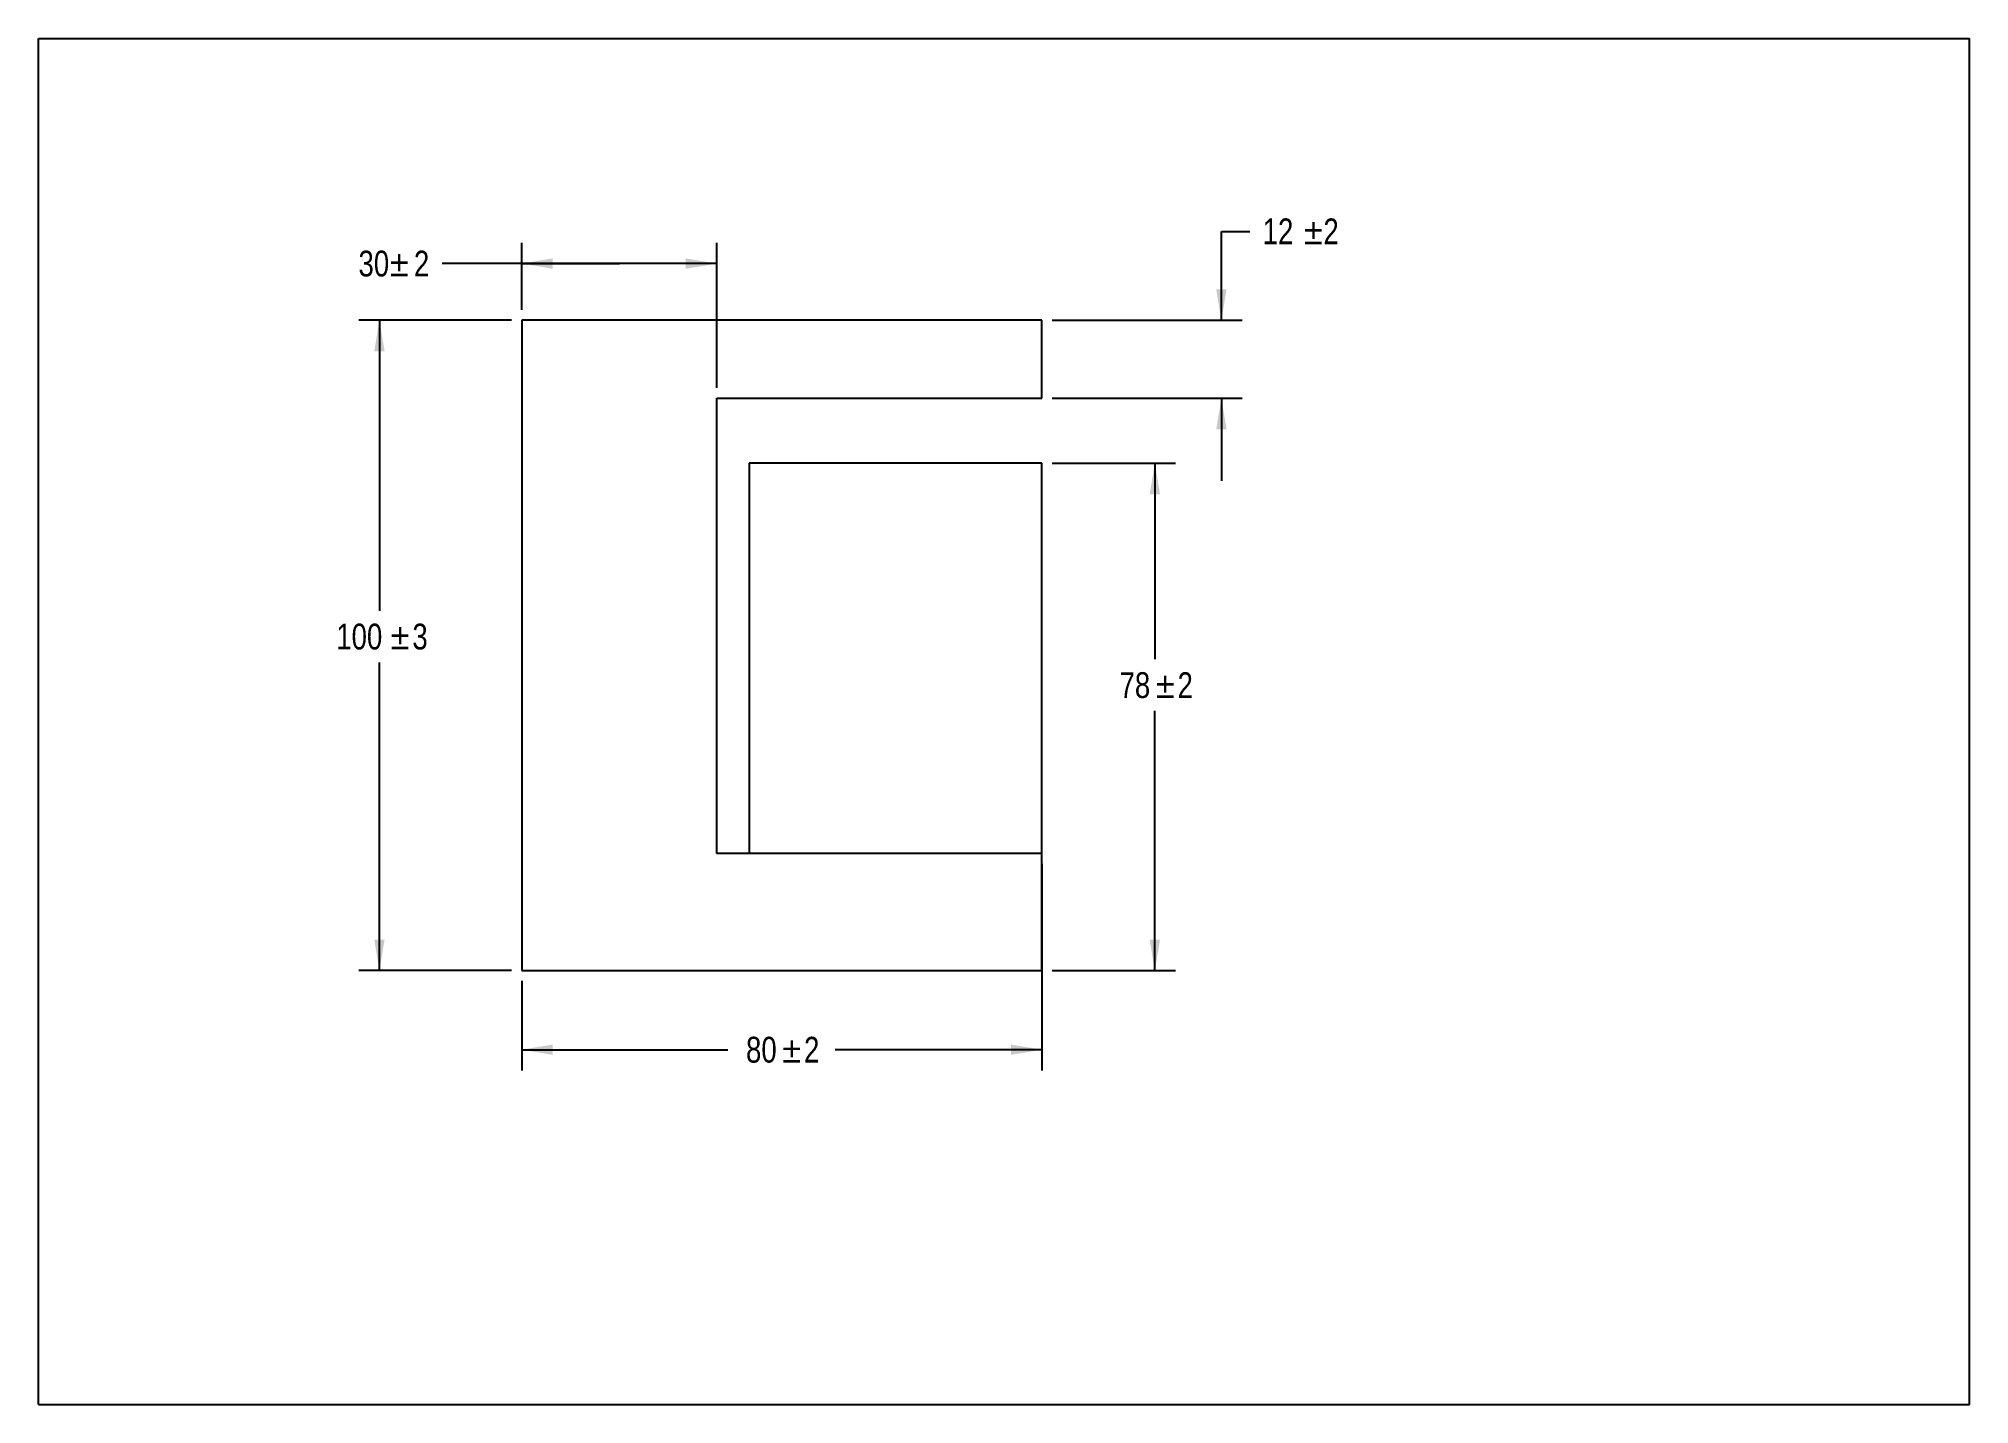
# Model space of a CAD drawing. Header units: inches. Extents: x 0 to 11.7, y 0 to 8.3.
import ezdxf
from ezdxf.enums import TextEntityAlignment as Align

# ---------------------------------------------------------------- set-up
doc = ezdxf.new("R2010")
doc.units = ezdxf.units.IN
doc.header["$LTSCALE"] = 0.64311
doc.header["$MEASUREMENT"] = 0
doc.layers.get('0').update_dxf_attribs({"linetype": 'CONTINUOUS'})
doc.styles.get("Standard").update_dxf_attribs({"font": 'txt', "width": 0.8})
doc.styles.add('TEXTSTYLE_2', font='symbol_asme.ttf')
doc.dimstyles.new('DIMSTYLE_1', dxfattribs={"dimtxt": 0.15625, "dimasz": 0.1875, "dimexe": 0.125, "dimexo": 0.0625, "dimgap": 0.078125, "dimtad": 0, "dimtih": 1, "dimtoh": 1, "dimzin": 4, "dimdsep": 46, "dimtxsty": 'STANDARD', "dimblk": '_FILLED', "dimblk1": '_FILLED', "dimblk2": '_FILLED', "dimcen": 0, "dimazin": 1, "dimtol": 1, "dimtp": 3, "dimtm": 3, "dimtfac": 1, "dimtofl": 0, "dimtmove": 0, "dimatfit": 3, "dimldrblk": '_FILLED', "dimfxl": 1, "dimtolj": 1, "dimtzin": 4, "dimarcsym": 0})
doc.dimstyles.new('DIMSTYLE_2', dxfattribs={"dimtxt": 0.15625, "dimasz": 0.1875, "dimexe": 0.125, "dimexo": 0.0625, "dimgap": 0.078125, "dimtad": 0, "dimtih": 1, "dimtoh": 1, "dimzin": 4, "dimdsep": 46, "dimtxsty": 'STANDARD', "dimblk": '_FILLED', "dimblk1": '_FILLED', "dimblk2": '_FILLED', "dimcen": 0, "dimazin": 1, "dimtol": 1, "dimtp": 2, "dimtm": 2, "dimtfac": 1, "dimtofl": 0, "dimtmove": 0, "dimatfit": 3, "dimldrblk": '_FILLED', "dimfxl": 1, "dimtolj": 1, "dimtzin": 4, "dimarcsym": 0})

# ---------------------------------------------------------------- blocks, each defined once
blk = doc.blocks.new('_FILLED')
at = {"color": 0, "linetype": 'BYBLOCK'}
blk.add_solid([(0, 0), (-1, 0.167), (-1, -0.167)], dxfattribs=at)
blk = doc.blocks.new('*D0')
at = {"color": 2, "linetype": 'CONTINUOUS'}
for p, q in [((2.864, 6.563), (1.939, 6.563)), ((2.064, 6.563), (2.064, 4.804)), ((2.064, 2.626), (2.064, 4.492)), ((2.864, 2.626), (1.939, 2.626))]:
    blk.add_line(p, q, dxfattribs=at)
at = {"color": 2, "linetype": 'CONTINUOUS', "xscale": 0.1875, "yscale": 0.1875, "zscale": 0.1875}
for p, rotation in [((2.064, 6.563), 90), ((2.064, 2.626), 270)]:
    blk.add_blockref('_FILLED', p, dxfattribs=dict(at, rotation=rotation))
at = {"color": 2, "linetype": 'CONTINUOUS', "width": 0.8}
for s, height, p in [('100', 0.1562, (1.942, 4.57)), ('3', 0.156, (2.31, 4.57))]:
    blk.add_text(s, height=height, dxfattribs=at).set_placement(p, align=Align.CENTER)
at = {"color": 2, "linetype": 'CONTINUOUS', "style": 'TEXTSTYLE_2'}
blk.add_text('±', height=0.156, dxfattribs=at).set_placement((2.189, 4.57), align=Align.CENTER)
blk = doc.blocks.new('*D1')
at = {"color": 2, "linetype": 'CONTINUOUS'}
for p, q in [((6.138, 5.697), (6.885, 5.697)), ((6.76, 5.697), (6.76, 4.511)), ((6.76, 2.626), (6.76, 4.198)), ((6.138, 2.626), (6.885, 2.626))]:
    blk.add_line(p, q, dxfattribs=at)
at = {"color": 2, "linetype": 'CONTINUOUS', "xscale": 0.1875, "yscale": 0.1875, "zscale": 0.1875}
for p, rotation in [((6.76, 5.697), 90), ((6.76, 2.626), 270)]:
    blk.add_blockref('_FILLED', p, dxfattribs=dict(at, rotation=rotation))
at = {"color": 2, "linetype": 'CONTINUOUS', "width": 0.8}
for s, height, p in [('78', 0.1562, (6.639, 4.276)), ('2', 0.156, (6.944, 4.276))]:
    blk.add_text(s, height=height, dxfattribs=at).set_placement(p, align=Align.CENTER)
at = {"color": 2, "linetype": 'CONTINUOUS', "style": 'TEXTSTYLE_2'}
blk.add_text('±', height=0.156, dxfattribs=at).set_placement((6.823, 4.276), align=Align.CENTER)
blk = doc.blocks.new('*D2')
at = {"color": 2, "linetype": 'CONTINUOUS'}
for p, q in [((6.076, 3.272), (6.076, 2.022)), ((2.926, 2.564), (2.926, 2.022)), ((2.926, 2.147), (4.174, 2.147)), ((6.076, 2.147), (4.823, 2.147))]:
    blk.add_line(p, q, dxfattribs=at)
at = {"color": 2, "linetype": 'CONTINUOUS', "xscale": 0.1875, "yscale": 0.1875, "zscale": 0.1875, "rotation": 180}
blk.add_blockref('_FILLED', (2.926, 2.147), dxfattribs=at)
at = {"color": 2, "linetype": 'CONTINUOUS', "xscale": 0.1875, "yscale": 0.1875, "zscale": 0.1875}
blk.add_blockref('_FILLED', (6.076, 2.147), dxfattribs=at)
at = {"color": 2, "linetype": 'CONTINUOUS', "width": 0.8}
for s, height, p in [('80', 0.1562, (4.377, 2.069)), ('2', 0.156, (4.682, 2.069))]:
    blk.add_text(s, height=height, dxfattribs=at).set_placement(p, align=Align.CENTER)
at = {"color": 2, "linetype": 'CONTINUOUS', "style": 'TEXTSTYLE_2'}
blk.add_text('±', height=0.156, dxfattribs=at).set_placement((4.561, 2.069), align=Align.CENTER)
blk = doc.blocks.new('*D3')
at = {"color": 2, "linetype": 'CONTINUOUS'}
for p, q in [((2.926, 6.626), (2.926, 7.031)), ((4.107, 6.153), (4.107, 7.031)), ((3.517, 6.906), (2.444, 6.906)), ((2.926, 6.906), (3.517, 6.906)), ((4.107, 6.906), (3.517, 6.906))]:
    blk.add_line(p, q, dxfattribs=at)
at = {"color": 2, "linetype": 'CONTINUOUS', "xscale": 0.1875, "yscale": 0.1875, "zscale": 0.1875, "rotation": 180}
blk.add_blockref('_FILLED', (2.926, 6.906), dxfattribs=at)
at = {"color": 2, "linetype": 'CONTINUOUS', "xscale": 0.1875, "yscale": 0.1875, "zscale": 0.1875}
blk.add_blockref('_FILLED', (4.107, 6.906), dxfattribs=at)
at = {"color": 2, "linetype": 'CONTINUOUS', "width": 0.8}
for s, height, p in [('30', 0.1562, (2.123, 6.828)), ('2', 0.156, (2.366, 6.828))]:
    blk.add_text(s, height=height, dxfattribs=at).set_placement(p, align=Align.RIGHT)
at = {"color": 2, "linetype": 'CONTINUOUS', "style": 'TEXTSTYLE_2'}
blk.add_text('±', height=0.156, dxfattribs=at).set_placement((2.241, 6.828), align=Align.RIGHT)
blk = doc.blocks.new('*D4')
at = {"color": 2, "linetype": 'CONTINUOUS'}
for p, q in [((7.163, 6.563), (7.163, 7.101)), ((7.163, 7.101), (7.335, 7.101)), ((6.138, 6.563), (7.288, 6.563)), ((6.138, 6.091), (7.288, 6.091)), ((7.163, 6.091), (7.163, 5.591))]:
    blk.add_line(p, q, dxfattribs=at)
at = {"color": 2, "linetype": 'CONTINUOUS', "xscale": 0.1875, "yscale": 0.1875, "zscale": 0.1875}
for p, rotation in [((7.163, 6.563), 270), ((7.163, 6.091), 90)]:
    blk.add_blockref('_FILLED', p, dxfattribs=dict(at, rotation=rotation))
at = {"color": 2, "linetype": 'CONTINUOUS', "width": 0.8}
for s, height, p in [('12', 0.1562, (7.413, 7.023)), ('2', 0.156, (7.781, 7.023))]:
    blk.add_text(s, height=height, dxfattribs=at).set_placement(p)
at = {"color": 2, "linetype": 'CONTINUOUS', "style": 'TEXTSTYLE_2'}
blk.add_text('±', height=0.156, dxfattribs=at).set_placement((7.663, 7.023))

msp = doc.modelspace()

# ---------------------------------------------------------------- linework, layer by layer
at = {"color": 7, "linetype": 'CONTINUOUS'}
for p, q in [((0, 0), (0, 8.268)), ((0, 8.268), (11.693, 8.268)), ((11.693, 0), (11.693, 8.268)), ((2.926, 6.563), (2.926, 2.626)), ((6.076, 6.563), (2.926, 6.563)), ((6.076, 6.091), (6.076, 6.563)), ((4.107, 3.335), (4.107, 6.091)), ((4.107, 6.091), (6.076, 6.091)), ((4.304, 5.697), (4.304, 3.335)), ((6.076, 5.697), (4.304, 5.697)), ((6.076, 2.626), (6.076, 5.697)), ((6.076, 3.335), (4.107, 3.335)), ((2.926, 2.626), (6.076, 2.626)), ((0, 0), (11.693, 0))]:
    msp.add_line(p, q, dxfattribs=at)

# ---------------------------------------------------------------- dimensions: what is measured, and where the dimension line sits
at = {"color": 2, "linetype": 'CONTINUOUS'}
for base, p1, p2, angle, dimstyle, picture, middle in [((7.163, 6.091), (6.076, 6.563), (6.076, 6.091), 270, 'DIMSTYLE_2', '*D4', (7.659, 7.101)), ((2.926, 6.906), (4.107, 6.091), (2.926, 6.563), 180, 'DIMSTYLE_2', '*D3', (2.119, 6.906)), ((2.064, 2.626), (2.926, 6.563), (2.926, 2.626), 270, 'DIMSTYLE_1', '*D0', (2.064, 4.648)), ((6.76, 2.626), (6.076, 5.697), (6.076, 2.626), 270, 'DIMSTYLE_2', '*D1', (6.76, 4.354))]:
    dim = msp.add_linear_dim(base=base, p1=p1, p2=p2, angle=angle, dimstyle=dimstyle, dxfattribs=at)
    dim.commit()
    dim.dimension.update_dxf_attribs({"geometry": picture, "text_midpoint": middle, "dimtype": 160})
dim = msp.add_linear_dim(base=(6.076, 2.147), p1=(2.926, 2.626), p2=(6.076, 3.335), dimstyle='DIMSTYLE_2', dxfattribs=at)
dim.commit()
dim.dimension.update_dxf_attribs({"geometry": '*D2', "text_midpoint": (4.498, 2.147), "dimtype": 160})

doc.saveas('drawing.dxf')
